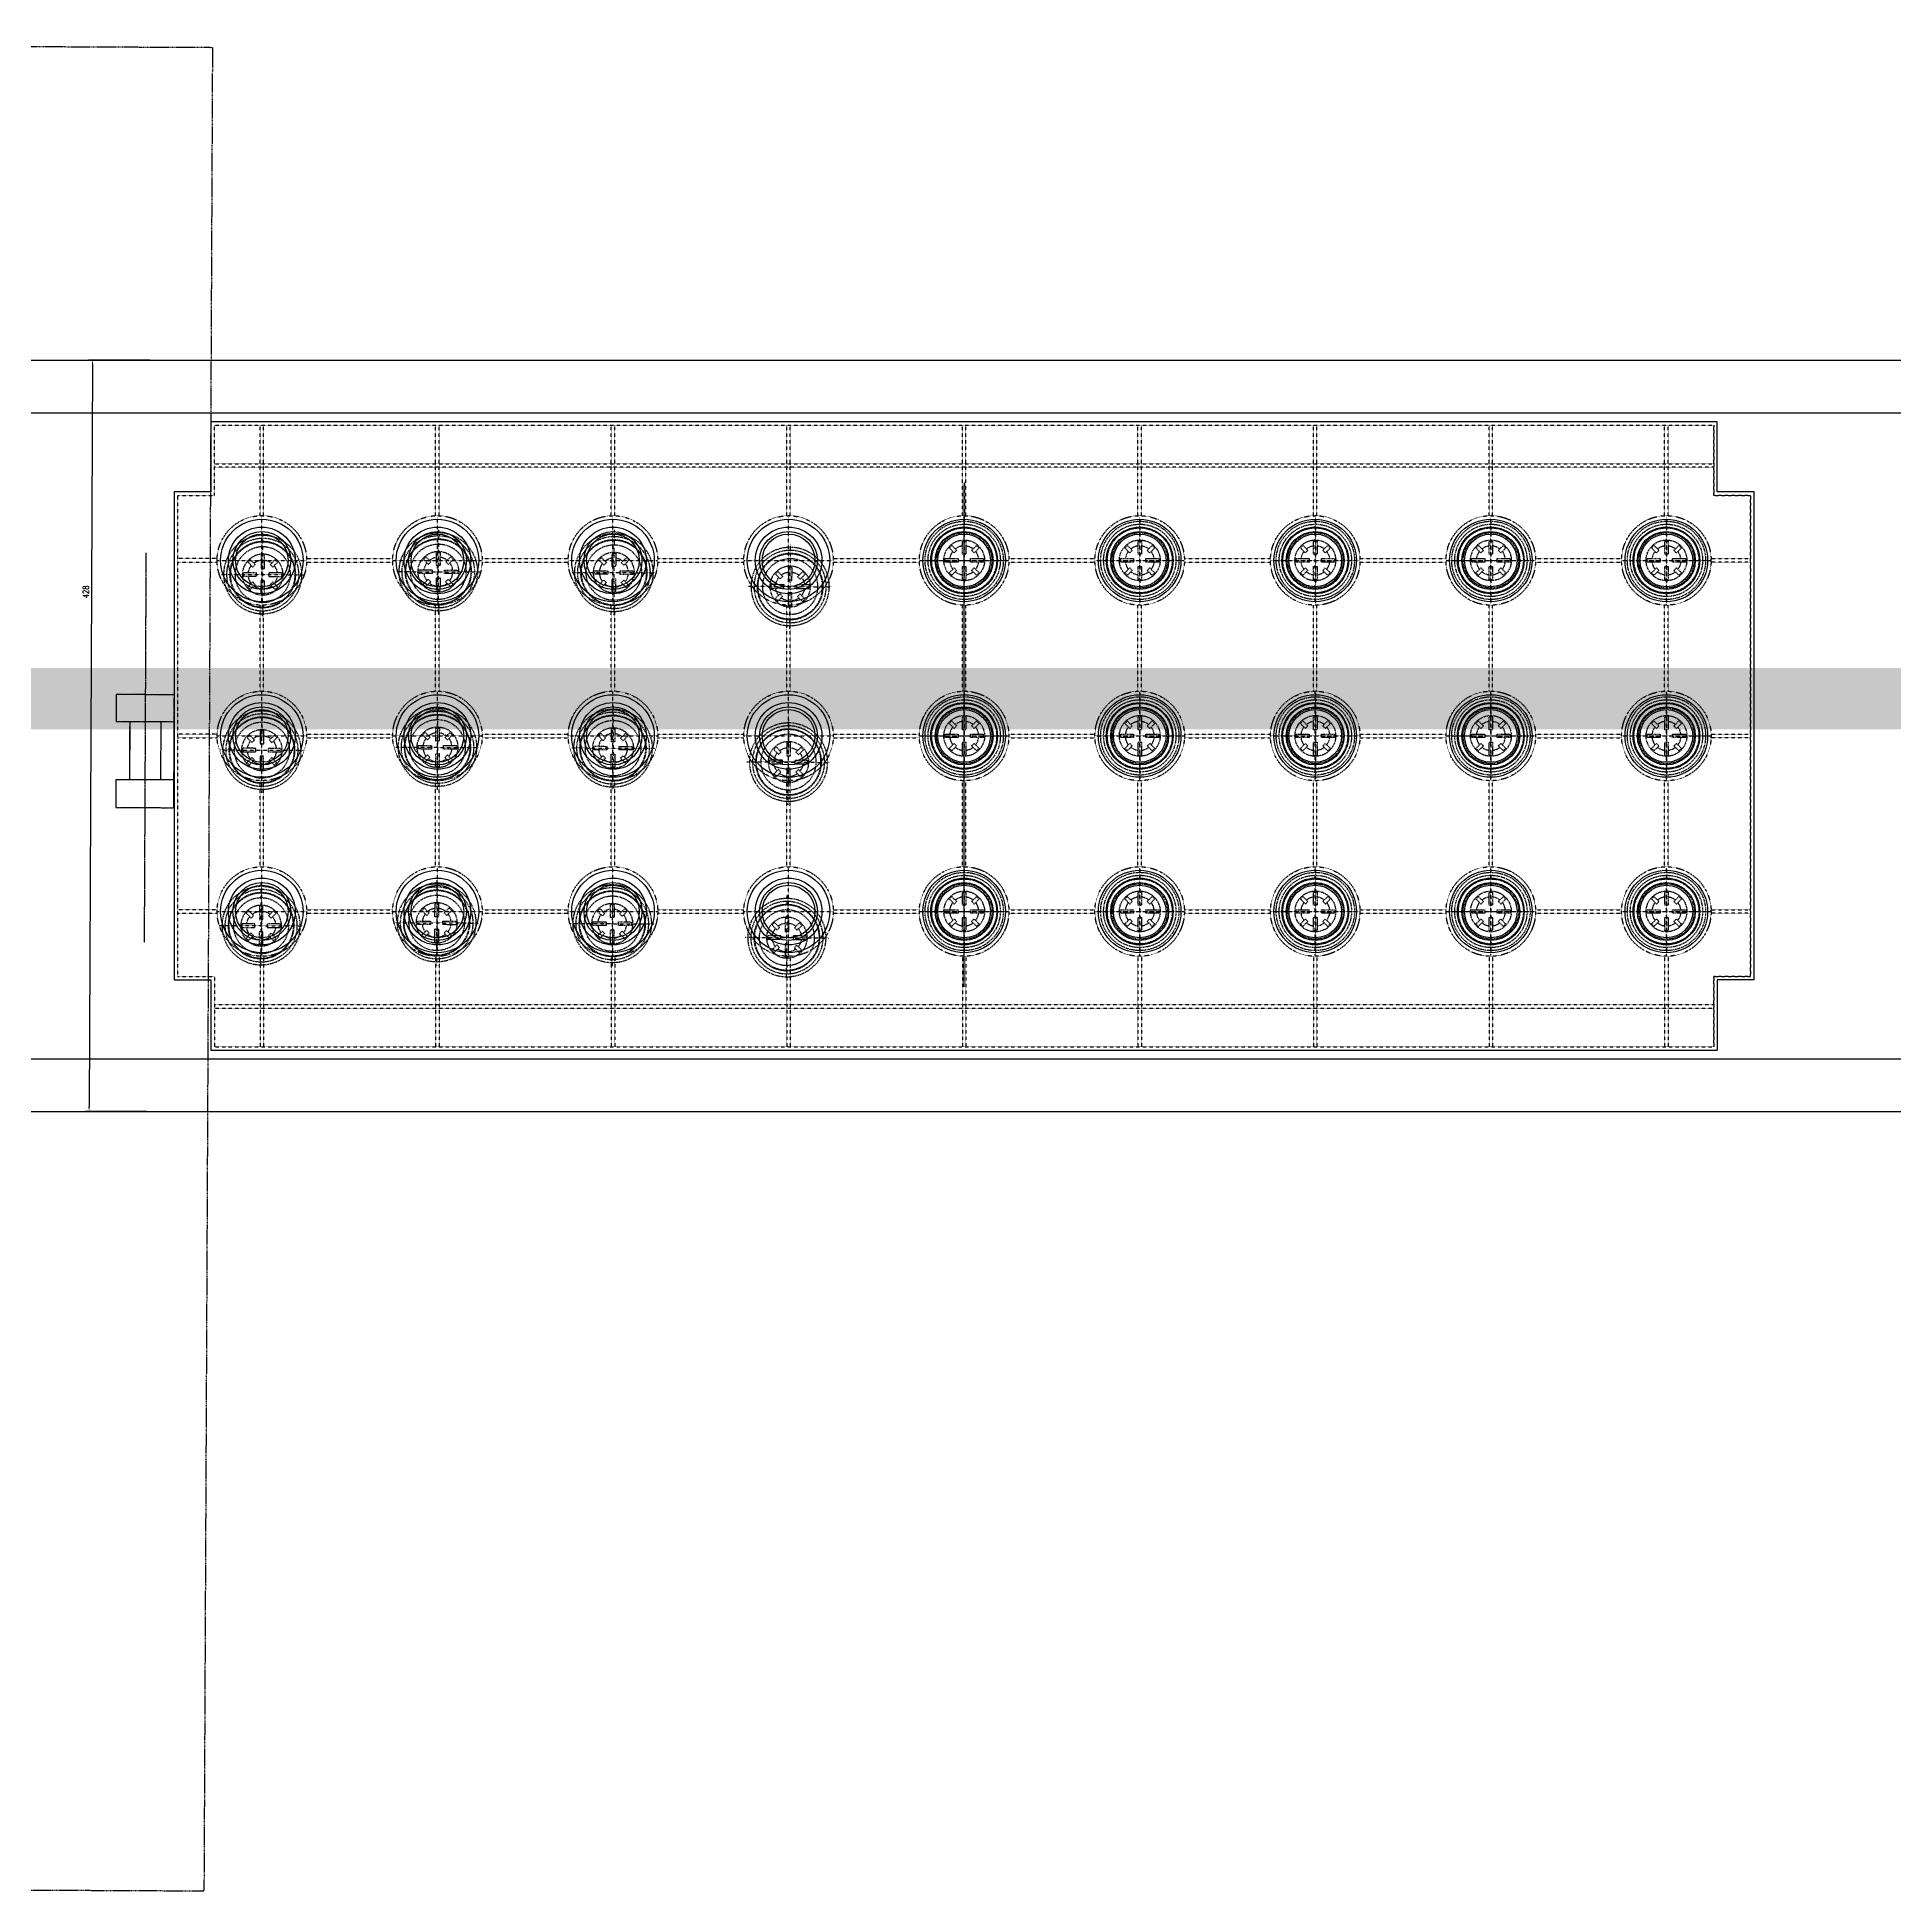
# Model space of a CAD drawing. Header units: inches. Extents: x 185496 to 352137, y 107182 to 179410.
# Drawn here: x 227322 to 228380, y 167074 to 168130 of the extents above; entities that cross this region are included whole.
import ezdxf

# ---------------------------------------------------------------- set-up
doc = ezdxf.new("R2010")
doc.units = ezdxf.units.IN
doc.header["$MEASUREMENT"] = 0
for name, pattern in [('CENTER', [2, 1.25, -0.25, 0.25, -0.25]), ('DASH', [0.35, 0.25, -0.1]), ('DASHED', [0.75, 0.5, -0.25])]:
    doc.linetypes.add(name, pattern=pattern)
for name, color, linetype in [('3中心线层', 1, 'CENTER'), ('4虚线层', 6, 'DASHED'), ('7标注层', 4, 'Continuous')]:
    doc.layers.add(name, color=color, linetype=linetype)
doc.styles.add('TH_GBDIM', font='romans.shx', dxfattribs={"width": 0.8, "bigfont": 'gbcbig.shx'})
doc.dimstyles.new('TH_GBDIM', dxfattribs={"dimtxt": 3.5, "dimasz": 2.5, "dimexe": 2, "dimexo": 0, "dimgap": 1.5, "dimtad": 1, "dimdec": 1, "dimdsep": 46, "dimtxsty": 'TH_GBDIM', "dimcen": 2.5, "dimclrd": 130, "dimclre": 130, "dimclrt": 3, "dimadec": 0, "dimazin": 2, "dimtfac": 0.714286, "dimtdec": 1, "dimtmove": 0, "dimatfit": 3, "dimfxl": 1, "dimtzin": 0, "dimlwd": -1, "dimlwe": -1, "dimarcsym": 0})

# ---------------------------------------------------------------- blocks, each defined once
blk = doc.blocks.new('*U79')
at = {"color": 3, "linetype": 'DASH', "ltscale": 0.1}
blk.add_circle((0, 0), 25.5, dxfattribs=at)
blk = doc.blocks.new('*U80')
at = {"color": 0, "linetype": 'ByBlock', "lineweight": -2, "transparency": 16777216}
for p in [(0, 0), (100, 0), (200, 0), (0, -100), (100, -100), (200, -100), (0, -200), (100, -200), (200, -200), (0, -300), (100, -300), (200, -300), (0, -400), (100, -400), (200, -400), (0, -500), (100, -500), (200, -500), (0, -600), (100, -600), (200, -600), (0, -700), (100, -700), (200, -700), (0, -800), (100, -800), (200, -800)]:
    blk.add_blockref('*U79', p, dxfattribs=at)
blk = doc.blocks.new('*U81')
at = {"color": 3, "linetype": 'DASH', "ltscale": 0.05}
for p, q in [((-125.4, 1), (-177, 1)), ((-74.6, 1), (-25.4, 1)), ((25.4, 1), (74.6, 1)), ((125.4, 1), (177, 1)), ((-125.4, -1), (-177, -1)), ((-74.6, -1), (-25.4, -1)), ((25.4, -1), (74.6, -1)), ((125.4, -1), (177, -1))]:
    blk.add_line(p, q, dxfattribs=at)
blk = doc.blocks.new('*U82')
at = {"color": 0, "linetype": 'ByBlock', "lineweight": -2, "transparency": 16777216}
for p in [(0, 0), (0, -100), (0, -200), (0, -300), (0, -400), (0, -500), (0, -600), (0, -700), (0, -800)]:
    blk.add_blockref('*U81', p, dxfattribs=at)
blk = doc.blocks.new('*U83')
at = {"color": 3, "linetype": 'DASH', "ltscale": 0.1}
for p, q in [((-1, 24.6), (-1, -24.6)), ((1, 24.6), (1, -24.6))]:
    blk.add_line(p, q, dxfattribs=at)
blk = doc.blocks.new('*U84')
at = {"color": 0, "linetype": 'ByBlock', "lineweight": -2, "transparency": 16777216}
for p in [(0, 0), (100, 0), (200, 0), (0, -100), (100, -100), (200, -100), (0, -200), (100, -200), (200, -200), (0, -300), (100, -300), (200, -300), (0, -400), (100, -400), (200, -400), (0, -500), (100, -500), (200, -500), (0, -600), (100, -600), (200, -600), (0, -700), (100, -700), (200, -700)]:
    blk.add_blockref('*U83', p, dxfattribs=at)
blk = doc.blocks.new('*U85')
at = {"color": 1, "linetype": 'CENTER', "ltscale": 0.01}
for p, q in [((0, 25.2), (0, -25.2)), ((-25, 0), (25, 0))]:
    blk.add_line(p, q, dxfattribs=at)
at = {"lineweight": 30}
for radius in [23.5, 19, 16.5, 15]:
    blk.add_circle((0, 0), radius, dxfattribs=at)
blk = doc.blocks.new('*U86')
at = {"color": 0, "linetype": 'ByBlock', "lineweight": -2, "transparency": 16777216}
for p in [(0, 0), (100, 0), (200, 0), (0, -100), (100, -100), (200, -100), (0, -200), (100, -200), (200, -200), (0, -300), (100, -300), (200, -300), (0, -400), (100, -400), (200, -400), (0, -500), (100, -500), (200, -500), (0, -600), (100, -600), (200, -600), (0, -700), (100, -700), (200, -700), (0, -800), (100, -800), (200, -800)]:
    blk.add_blockref('*U85', p, dxfattribs=at)
blk = doc.blocks.new('332')
at = {"color": 1, "linetype": 'CENTER', "ltscale": 0.01}
blk.add_line((18854.8, 13622), (18854.8, 13597.2), dxfattribs=at)
blk.add_line((18854.8, 13334), (18854.8, 13620))
at = {"lineweight": 30}
for points in [[(19283.8, 13656), (18425.8, 13656), (18425.8, 13616), (18404.8, 13616), (18404.8, 13338)], [(19304.8, 13616), (19283.8, 13616), (19283.8, 13656)], [(19304.8, 13338), (19304.8, 13616)], [(18404.8, 13338), (18425.8, 13338), (18425.8, 13298)], [(19304.8, 13338), (19283.8, 13338), (19283.8, 13298)], [(18425.8, 13298), (19283.8, 13298)]]:
    blk.add_lwpolyline(points, dxfattribs=at)
at = {"color": 3, "linetype": 'DASH', "ltscale": 0.1}
for points in [[(18406.8, 13614), (18427.8, 13614), (18427.8, 13654)], [(18427.8, 13300), (19281.8, 13300), (19281.8, 13340), (19302.8, 13340), (19302.8, 13614), (19281.8, 13614), (19281.8, 13654)], [(18427.8, 13654), (19281.8, 13654), (19281.8, 13614), (19302.8, 13614), (19302.8, 13340), (19281.8, 13340), (19281.8, 13300)], [(18406.8, 13614), (18406.8, 13340)], [(18406.8, 13340), (18427.8, 13340), (18427.8, 13300)]]:
    blk.add_lwpolyline(points, dxfattribs=at)
at = {"color": 3, "linetype": 'DASH', "ltscale": 0.05}
for points in [[(18427.8, 13632.1), (19281.8, 13632.1)], [(19281.8, 13630.1), (18427.8, 13630.1)], [(18406.8, 13576), (18429.4, 13576), (18429.4, 13578), (18406.8, 13578)], [(19302.8, 13576), (19280.3, 13576), (19280.3, 13578), (19302.8, 13578)], [(18406.8, 13476), (18429.4, 13476), (18429.4, 13478), (18406.8, 13478)], [(19302.8, 13476), (19280.3, 13476), (19280.3, 13478), (19302.8, 13478)], [(18406.8, 13376), (18429.4, 13376), (18429.4, 13378), (18406.8, 13378)], [(19302.8, 13376), (19280.3, 13376), (19280.3, 13378), (19302.8, 13378)], [(19281.8, 13323.9), (18427.8, 13323.9)], [(18427.8, 13321.9), (19281.8, 13321.9)]]:
    blk.add_lwpolyline(points, dxfattribs=at)
at = {"rotation": 90}
for name, p in [('*U82', (18454.8, 13477)), ('*U80', (18454.8, 13377)), ('*U86', (18454.8, 13377)), ('*U84', (18504.8, 13377))]:
    blk.add_blockref(name, p, dxfattribs=at)
blk = doc.blocks.new('222')
at = {"color": 1, "linetype": 'CENTER', "ltscale": 0.01}
for p, q in [((35043.5, 25442.8), (35043.5, 25394.2)), ((35019.8, 25418.5), (35067.1, 25418.5))]:
    blk.add_line(p, q, dxfattribs=at)
at = {"lineweight": 30}
for points in [[(35037.8, 25422.7), (35035, 25425.6), (35036.4, 25427), (35039.2, 25424.2)], [(35042.5, 25429.5), (35044.5, 25429.5), (35044.5, 25422), (35042.5, 25422)], [(35047.7, 25424.2), (35050.6, 25427), (35052, 25425.6), (35049.2, 25422.7)], [(35032.5, 25417.5), (35032.5, 25419.5), (35040, 25419.5), (35040, 25417.5)], [(35054.5, 25419.5), (35054.5, 25417.5), (35047, 25417.5), (35047, 25419.5)], [(35039.2, 25412.8), (35036.4, 25410), (35035, 25411.4), (35037.8, 25414.2)], [(35044.5, 25407.4), (35042.5, 25407.4), (35042.5, 25415), (35044.5, 25415)], [(35049.2, 25414.2), (35052, 25411.4), (35050.6, 25410), (35047.7, 25412.8)]]:
    blk.add_lwpolyline(points, close=True, dxfattribs=at)
for radius in [22.3, 20.6, 18.8, 18.5, 15.8, 11.6]:
    blk.add_circle((35043.5, 25418.5), radius, dxfattribs=at)
for start, end in [(141.9521, 173.0479), (186.9521, 218.0479), (96.9521, 128.0479), (51.9521, 83.0479), (6.9521, 38.0479), (321.9521, 353.0479), (231.9521, 263.0479), (276.9521, 308.0479)]:
    blk.add_arc((35043.5, 25418.5), 8.26, start, end, dxfattribs=at)
blk = doc.blocks.new('*D206')
at = {"layer": '7标注层', "color": 130, "transparency": 16777216}
for p, q in [((227420.8, 167945.8), (227351.3, 167946.2)), ((227353.3, 167943.7), (227351.4, 167520.7)), ((227418.8, 167517.8), (227349.4, 167518.2))]:
    blk.add_line(p, q, dxfattribs=at)
for points in [[(227352.9, 167943.7), (227353.7, 167943.7), (227353.3, 167946.2)], [(227350.9, 167520.7), (227351.8, 167520.7), (227351.4, 167518.2)]]:
    blk.add_solid(points, dxfattribs=at)
at = {"layer": 'Defpoints', "color": 0, "transparency": 16777216}
for p in [(227420.8, 167945.8), (227351.4, 167518.2), (227418.8, 167517.8)]:
    blk.add_point(p, dxfattribs=at)
at = {"layer": '7标注层', "color": 3, "transparency": 16777216, "insert": (227349.5, 167813.9), "char_height": 3.5, "attachment_point": 5, "rotation": 89.7358, "style": 'TH_GBDIM'}
blk.add_mtext('428', dxfattribs=at)

msp = doc.modelspace()

# ---------------------------------------------------------------- hatches: boundary and pattern name
at = {"layer": '4虚线层'}
h = msp.add_hatch(color=3, dxfattribs=at)
h.dxf.hatch_style = 1
h.paths.add_polyline_path([(219119.77, 167770.6), (235059.82, 167770.6), (235059.82, 167735.6), (219119.77, 167735.6)])

# ---------------------------------------------------------------- linework, layer by layer
for p, q in [((220059.68, 167945.85, 276290.76), (235059.82, 167945.85, 276290.76)), ((220059.68, 167915.85, 276290.76), (235059.82, 167915.85, 276290.76)), ((227399.87, 167739.8, 276290.76), (227366.79, 167739.95, 276290.76)), ((227374.5, 167739.92, 276290.76), (227374.35, 167706.89, 276290.76)), ((227392.16, 167739.83, 276290.76), (227392.01, 167706.81, 276290.76)), ((227392.16, 167739.83, 276290.76), (227392.01, 167706.81, 276290.76)), ((227392.16, 167739.83, 276290.76), (227392.01, 167706.81, 276290.76)), ((227392.16, 167739.83, 276290.76), (227392.01, 167706.81, 276290.76)), ((227399.72, 167706.77, 276290.76), (227366.64, 167706.92, 276290.76)), ((220059.68, 167547.85, 276290.76), (235059.82, 167547.85, 276290.76)), ((220059.68, 167517.85, 276290.76), (235059.82, 167517.85, 276290.76))]:
    msp.add_line(p, q)
at = {"elevation": 276290.76}
msp.add_lwpolyline([(227366.64, 167706.92), (227366.56, 167691.12), (227399.65, 167690.97), (227399.94, 167755.3), (227366.86, 167755.45), (227366.79, 167739.95)], dxfattribs=at)
at = {"layer": '3中心线层'}
msp.add_line((227383.77, 167836.08, 276290.76), (227382.75, 167614.04, 276290.76), dxfattribs=at)
at = {"layer": '4虚线层'}
for p, q in [((227421.64, 168123.94, 276290.76), (226121.66, 168129.94, 276290.76)), ((227421.64, 168123.94, 276290.76), (227416.8, 167073.95, 276290.76)), ((227421.64, 168123.94, 276290.76), (227416.8, 167073.95, 276290.76)), ((227421.64, 168123.94, 276290.76), (227416.8, 167073.95, 276290.76)), ((227383.77, 167836.08, 276290.76), (227382.75, 167614.04, 276290.76)), ((227383.77, 167836.08, 276290.76), (227382.75, 167614.04, 276290.76)), ((227383.77, 167836.08, 276290.76), (227382.75, 167614.04, 276290.76)), ((227399.87, 167739.8, 276290.76), (227366.79, 167739.95, 276290.76)), ((227399.87, 167739.8, 276290.76), (227366.79, 167739.95, 276290.76)), ((227399.87, 167739.8, 276290.76), (227366.79, 167739.95, 276290.76)), ((227374.5, 167739.92, 276290.76), (227374.35, 167706.89, 276290.76)), ((227374.5, 167739.92, 276290.76), (227374.35, 167706.89, 276290.76)), ((227374.5, 167739.92, 276290.76), (227374.35, 167706.89, 276290.76)), ((227399.72, 167706.77, 276290.76), (227366.64, 167706.92, 276290.76)), ((227399.72, 167706.77, 276290.76), (227366.64, 167706.92, 276290.76)), ((227399.72, 167706.77, 276290.76), (227366.64, 167706.92, 276290.76)), ((226116.82, 167079.95, 276290.76), (227416.8, 167073.95, 276290.76))]:
    msp.add_line(p, q, dxfattribs=at)
at = {"layer": '4虚线层', "elevation": 276290.76}
msp.add_lwpolyline([(227366.64, 167706.92), (227366.56, 167691.12), (227399.65, 167690.97), (227399.94, 167755.3), (227366.86, 167755.45), (227366.79, 167739.95)], dxfattribs=at)
msp.add_lwpolyline([(227366.64, 167706.92), (227366.56, 167691.12), (227399.65, 167690.97), (227399.94, 167755.3), (227366.86, 167755.45), (227366.79, 167739.95)], dxfattribs=at)
msp.add_lwpolyline([(227366.64, 167706.92), (227366.56, 167691.12), (227399.65, 167690.97), (227399.94, 167755.3), (227366.86, 167755.45), (227366.79, 167739.95)], dxfattribs=at)

# ---------------------------------------------------------------- block references
msp.add_blockref('332', (208994.98, 154254.85, 276290.76))
msp.add_blockref('332', (208994.98, 154254.85, 276290.76))
msp.add_blockref('332', (208994.98, 154254.85, 276290.76))
msp.add_blockref('332', (208994.98, 154254.85, 276290.76))
at = {"layer": '4虚线层'}
for p in [(192806.34, 142413.38, 276290.76), (192806.34, 142413.38, 276290.76), (192806.34, 142413.38, 276290.76), (192906.34, 142413.38, 276290.76), (192906.34, 142413.38, 276290.76), (192906.34, 142413.38, 276290.76), (193006.34, 142413.38, 276290.76), (193006.34, 142413.38, 276290.76), (193006.34, 142413.38, 276290.76), (193106.34, 142413.38, 276290.76), (193106.34, 142413.38, 276290.76), (193106.34, 142413.38, 276290.76), (193206.34, 142413.38, 276290.76), (193206.34, 142413.38, 276290.76), (193206.34, 142413.38, 276290.76), (192806.34, 142313.38, 276290.76), (192806.34, 142313.38, 276290.76), (192806.34, 142313.38, 276290.76), (192906.34, 142313.38, 276290.76), (192906.34, 142313.38, 276290.76), (192906.34, 142313.38, 276290.76), (193006.34, 142313.38, 276290.76), (193006.34, 142313.38, 276290.76), (193006.34, 142313.38, 276290.76), (193106.34, 142313.38, 276290.76), (193106.34, 142313.38, 276290.76), (193106.34, 142313.38, 276290.76), (193206.34, 142313.38, 276290.76), (193206.34, 142313.38, 276290.76), (193206.34, 142313.38, 276290.76), (192806.34, 142213.38, 276290.76), (192806.34, 142213.38, 276290.76), (192806.34, 142213.38, 276290.76), (192906.34, 142213.38, 276290.76), (192906.34, 142213.38, 276290.76), (192906.34, 142213.38, 276290.76), (193006.34, 142213.38, 276290.76), (193006.34, 142213.38, 276290.76), (193006.34, 142213.38, 276290.76), (193106.34, 142213.38, 276290.76), (193106.34, 142213.38, 276290.76), (193106.34, 142213.38, 276290.76), (193206.34, 142213.38, 276290.76), (193206.34, 142213.38, 276290.76), (193206.34, 142213.38, 276290.76)]:
    msp.add_blockref('222', p, dxfattribs=at)
at = {"layer": '4虚线层', "xscale": -1}
for p, rotation in [((192524.35, 193403.58, 276290.76), 179.7358329447195), ((192524.35, 193403.58, 276290.76), 179.7358329447195), ((192524.35, 193403.58, 276290.76), 179.7358329447195), ((192943.07, 193557.53, 276290.76), 179.4716658894409), ((192943.07, 193557.53, 276290.76), 179.4716658894409), ((192943.07, 193557.53, 276290.76), 179.4716658894409), ((192523.89, 193303.58, 276290.76), 179.7358329447195), ((192523.89, 193303.58, 276290.76), 179.7358329447195), ((192523.89, 193303.58, 276290.76), 179.7358329447195), ((192942.15, 193457.53, 276290.76), 179.4716658894409), ((192942.15, 193457.53, 276290.76), 179.4716658894409), ((192942.15, 193457.53, 276290.76), 179.4716658894409), ((192523.43, 193203.58, 276290.76), 179.7358329447195), ((192523.43, 193203.58, 276290.76), 179.7358329447195), ((192523.43, 193203.58, 276290.76), 179.7358329447195), ((192941.23, 193357.53, 276290.76), 179.4716658894409), ((192941.23, 193357.53, 276290.76), 179.4716658894409), ((192941.23, 193357.53, 276290.76), 179.4716658894409)]:
    msp.add_blockref('222', p, dxfattribs=dict(at, rotation=rotation))
at = {"layer": '4虚线层', "rotation": 359.7358329447196}
for p in [(192389.97, 142568.72, 276290.76), (192389.97, 142568.72, 276290.76), (192389.97, 142568.72, 276290.76), (192489.97, 142568.26, 276290.76), (192489.97, 142568.26, 276290.76), (192489.97, 142568.26, 276290.76), (192389.51, 142468.72, 276290.76), (192389.51, 142468.72, 276290.76), (192389.51, 142468.72, 276290.76), (192489.51, 142468.26, 276290.76), (192489.51, 142468.26, 276290.76), (192489.51, 142468.26, 276290.76), (192389.05, 142368.72, 276290.76), (192389.05, 142368.72, 276290.76), (192389.05, 142368.72, 276290.76), (192489.05, 142368.26, 276290.76), (192489.05, 142368.26, 276290.76), (192489.05, 142368.26, 276290.76)]:
    msp.add_blockref('222', p, dxfattribs=at)

# ---------------------------------------------------------------- dimensions: what is measured, and where the dimension line sits
at = {"layer": '7标注层'}
dim = msp.add_linear_dim(base=(227351.35, 167518.16, 276290.76), p1=(227420.82, 167945.85, 276290.76), p2=(227418.85, 167517.85, 276290.76), angle=269.73583, dimstyle='TH_GBDIM', override={"dimexo": 0, "dimgap": 1.5, "dimtad": 1, "dimdec": 1, "dimlfac": 1, "dimse1": 0, "dimse2": 0, "dimsd1": 0, "dimsd2": 0}, dxfattribs=at)
dim.commit()
dim.dimension.update_dxf_attribs({"geometry": '*D206', "text_midpoint": (227352.72, 167813.84, 276290.76), "dimtype": 160})

doc.saveas('drawing.dxf')
